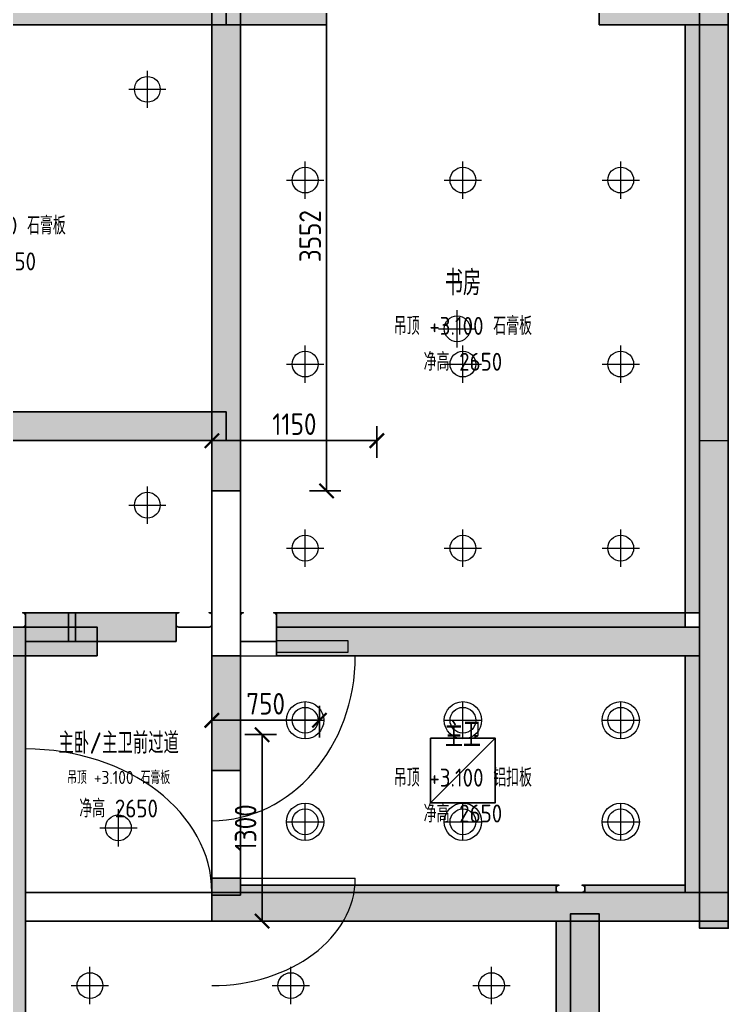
# Model space of a CAD drawing. Header units: millimetres. Extents: x 487 to 26400, y -9950 to 14953.
# Drawn here: x 11560 to 16500, y 3863 to 10735 of the extents above; entities that cross this region are included whole.
import ezdxf
from ezdxf.enums import TextEntityAlignment as Align

# ---------------------------------------------------------------- set-up
doc = ezdxf.new("R2010")
doc.units = ezdxf.units.MM
for name, color, linetype, lineweight in [('A-CEIL-ACCESS', 5, 'Continuous', 25), ('A-CEIL-ZONE', 7, 'Continuous', 25), ('A-DESIGN', 8, 'Continuous', 25), ('A-DIMS', 3, 'Continuous', 13), ('A-DOOR', 8, 'Continuous', 18), ('A-FLOR-LEVL', 7, 'Continuous', 18), ('A-LITE-BASE', 2, 'Continuous', 18), ('A-LITE-TASK', 30, 'Continuous', 18), ('A-REVIEW', 8, 'Continuous', 25), ('A-WALL', 8, 'Continuous', 25), ('A-WALL-FILL', 253, 'Continuous', 25), ('A-WINDOW', 8, 'Continuous', 18)]:
    doc.layers.add(name, color=color, linetype=linetype, lineweight=lineweight)
doc.styles.get("Standard").update_dxf_attribs({"font": 'gbenor.shx', "bigfont": 'gbcbig.shx'})
doc.dimstyles.new('CD50', dxfattribs={"dimtxt": 150, "dimasz": 100, "dimexe": 100, "dimexo": 80, "dimgap": 40, "dimtad": 1, "dimdec": 0, "dimtxsty": 'Standard', "dimblk": 'ARCHTICK', "dimcen": 2.5, "dimclrd": 3, "dimclre": 3, "dimclrt": 3, "dimazin": 3, "dimtfac": 1, "dimtmove": 0, "dimatfit": 3})

# ---------------------------------------------------------------- blocks, each defined once
blk = doc.blocks.new('SYM-DOOR-LEAF')
at = {"layer": 'A-DOOR'}
blk.add_line((0, 0), (0, 1000), dxfattribs=at)
blk.add_arc((0, 0), 1000, 0, 90, dxfattribs=at)
blk.add_attdef('SRC_ID', (0, -200), '', height=150)
blk = doc.blocks.new('_ARCHTICK')
at = {"color": 0, "linetype": 'BYBLOCK', "const_width": 0.15}
blk.add_lwpolyline([(-0.5, -0.5), (0.5, 0.5)], dxfattribs=at)

msp = doc.modelspace()

# ---------------------------------------------------------------- hatches: boundary and pattern name
at = {"layer": 'A-WALL-FILL'}
h = msp.add_hatch(color=256, dxfattribs=at)
h.dxf.hatch_style = 1
h.paths.add_polyline_path([(6900, 13400), (7000, 13400), (7000, 13200.2), (7269.5, 13200.2), (7799.9, 13200.2), (7799.9, 13118.1), (7799.9, 13002), (7800, 13002), (7800, 13400.2), (7799.9, 13400.2), (7799.9, 13820.2), (7879.9, 13820.2), (7879.9, 13900.2), (13019.9, 13900.2), (13019.9, 13820.2), (13099.9, 13820.2), (13099.9, 13600), (13100, 13600), (13100, 11801), (13100, 11800.2), (13264.2, 11800.2), (13499.9, 11800.2), (13499.9, 11700.2), (13541, 11700.2), (13599.9, 11700.2), (13599.9, 11346.6), (13599.9, 11183.3), (13599.9, 11105), (13599.3, 11105), (13595, 11105), (13595, 11104.4), (13595, 11100.2), (13595, 10977.1), (13595, 10900.2), (13347.4, 10900.2), (13100, 10900.2), (13100, 10900), (13700, 10900), (13700, 10700), (13100, 10700), (13100, 7451), (13100, 7450), (12900, 7450), (12900, 7451), (12900, 7800), (10901, 7800), (9949, 7800), (9900, 7800), (9900, 7700), (9700, 7700), (9700, 8000.2), (9700, 8250), (9699.9, 8250), (9699.9, 9243.1), (9699.9, 10700), (8000.1, 10700), (8000.1, 8000.1), (8000, 8000), (8799, 8000), (8800, 8000), (8800, 7800), (8799, 7800), (7900, 7800), (7800, 7800), (7800, 7999.9), (7790, 7999.9), (7749.9, 7999.9), (7749.9, 10898), (7749.9, 11100.1), (7749.9, 11700), (7800, 11700), (7900, 11700), (8000.1, 11700), (8000.1, 11100.2), (8601.4, 11100.2), (9699.9, 11100.2), (9699.9, 11029.4), (9699.9, 10900.2), (9785.6, 10900.2), (9899.9, 10900.2), (9899.9, 10900), (9900, 10900), (12900, 10900), (12900, 10999), (12900, 11100.2), (12899.9, 11100.2), (12899.9, 13400.2), (8199.9, 13400.2), (8199.9, 13235.9), (8199.9, 13000.2), (8035.6, 13000.2), (7999.8, 13000.2), (8000.1, 12999.9), (8000.1, 12649.9), (7900, 12649.9), (7900, 12551), (7900, 12550), (7800, 12550), (7800, 12551), (7800, 12649.9), (7790, 12649.9), (7749.9, 12649.9), (7749.9, 12999.9), (7790, 12999.9), (7790, 13000.2), (7430.3, 13000.2), (7000, 13000.2), (7000, 12950), (6900, 12950), (6900, 13000.2), (6899.9, 13000.2), (6899.9, 13082.3), (6899.9, 13200.2), (6900, 13200.2)])
h.paths.add_polyline_path([(9699.9, 10900.2), (9098.4, 10900.2), (8000.1, 10900.2), (8000.1, 10900), (9699.9, 10900)])
h.paths.add_polyline_path([(9900, 8000), (9949, 8000), (10901, 8000), (12900, 8000), (12900, 10700), (9900, 10700)])
h = msp.add_hatch(color=256, dxfattribs=at)
h.dxf.hatch_style = 1
h.paths.add_polyline_path([(15400, 0), (15400, 200.2), (15299.9, 200.2), (15299.9, 1721.7), (15299.9, 4450), (12901, 4450), (12900, 4450), (12900, 4630), (12900, 4650), (12900, 4749), (12900, 4750), (13100, 4750), (13100, 4749), (13100, 4700.2), (14042.8, 4700.2), (15299.9, 4700.2), (15299.9, 4650), (15499.9, 4650), (15499.9, 4700.2), (15747.6, 4700.2), (16199.9, 4700.2), (16199.9, 5172.5), (16199.9, 6300), (13350, 6300), (13350, 6500), (13350, 6600.2), (14428.5, 6600.2), (16199.9, 6600.2), (16199.9, 8121.7), (16199.9, 10700), (15600, 10700), (15600, 10900), (16300, 10900), (16500, 10900), (16500, 10801), (16500, 10700), (16500, 7799), (16500, 6401), (16500, 4650), (16500, 4499), (16500, 4450), (16500, 4400), (16300, 4400), (16300, 4450), (15600, 4450), (15600, 2301), (15600, 499), (15600, 0)])
h.paths.add_polyline_path([(16199.9, 6600.2), (16199.9, 6514.5), (16199.9, 6500), (16300, 6500), (16300, 6600.2)])
h = msp.add_hatch(color=256, dxfattribs=at)
h.dxf.hatch_style = 1
h.paths.add_polyline_path([(5499.9, 450), (2801, 450), (1500, 450), (1399, 450), (1300, 450), (1300, 650), (1300, 700.2), (1299.9, 700.2), (1299.9, 704.8), (1299.9, 705), (1299.9, 2300.2), (1300, 2300.2), (1300, 2400), (1300, 2560), (2700, 2560), (2700, 5399), (2700, 5400), (2900, 5400), (2900, 5399), (2900, 2810), (2900, 2560), (2900, 2400), (2900, 2300), (2700, 2300), (2700, 2400), (2699.9, 2400), (2699.9, 2300.2), (2124.9, 2300.2), (1500, 2300.2), (1500, 2200), (2050, 2200), (2050, 1650), (1500, 1650), (1500, 1300), (2050, 1300), (2050, 750), (1500, 750), (1500, 700.1), (1500.1, 700.1), (1772.8, 700.1), (2100.1, 700.1), (2100.1, 650), (2801, 650), (5099.9, 650), (5099.9, 700.1), (5281.8, 700.1), (5500.1, 700.1), (5500.1, 650), (5700, 650), (5700, 700.2), (5572.4, 700.2), (5572.4, 1130.3), (5572.4, 1400), (5700, 1400), (5900, 1400), (5900, 1399), (5900, 200.2), (6680.3, 200.2), (7449.9, 200.2), (7449.9, 293.9), (7449.9, 500.2), (7593.6, 500.2), (7799.9, 500.2), (7799.9, 1721.7), (7799.9, 4450), (7250, 4450), (7250, 3870), (7150, 3870), (7150, 4450), (5900, 4450), (5900, 3800), (5700, 3800), (5700, 4450), (5700, 4499.9), (5699.9, 4499.9), (5650, 4499.9), (5649.9, 4499.9), (5649.9, 4529.9), (5649.9, 4715.1), (5650, 4715.1), (5650, 5950), (5750, 5950), (5750, 4715.1), (5900.1, 4715.1), (5900.1, 4700.1), (5900.1, 4700), (7150, 4700), (7150, 7800), (7400, 7800), (7400, 4700), (7800, 4700), (7800, 5000), (7900, 5000), (7900, 4700), (8236, 4700), (8236, 4624.4), (8249.2, 4597.7), (8250, 4596.1), (8250, 4519.2), (8236, 4518.6), (8236, 4450), (8000, 4450), (8000, 200.2), (8212.2, 200.2), (8599.9, 200.2), (8599.9, 71), (8599.9, 25.8), (8599.9, 5), (8508.4, 5), (8495, 5), (8495, 4.4), (8495, 0.2), (8442.3, 0.2), (8387.6, 0.2), (8000, 0.2), (8000, 0), (8599, 0), (10801, 0), (11400, 0), (11400, 4450), (9001, 4450), (9000, 4450), (9000, 4500), (9000, 4650), (9000, 4900), (8950, 4900), (8950, 6300), (9049.9, 6300), (9049.9, 6450.2), (9050, 6450.2), (9050, 6500), (9059, 6500), (9059, 6507.2), (9123.3, 6507.2), (9199.9, 6507.2), (9199.9, 6514.5), (9199.9, 6600.2), (10142.8, 6600.2), (11399.9, 6600.2), (11399.9, 6535.9), (11399.9, 6500), (11400, 6500), (11599.9, 6500), (11599.9, 6600.2), (11749.9, 6600.2), (11949.9, 6600.2), (11949.9, 6600.1), (12650, 6600.1), (12650, 6399.9), (12100, 6399.9), (12100, 6300), (11600, 6300), (11600, 4900), (11600, 4200), (11600, 200.2), (11812.2, 200.2), (12199.9, 200.2), (12199.9, 71), (12199.9, 25.8), (12199.9, 5), (12108.4, 5), (12095, 5), (12095, 4.4), (12095, 0.2), (12042.3, 0.2), (11987.6, 0.2), (11600, 0.2), (11600, 0), (12199, 0), (14701, 0), (15400, 0), (15400, -200), (14899.9, -200), (14899.9, -212.1), (14899.9, -599.8), (14864.5, -599.8), (14799.9, -599.8), (14799.9, -247), (14799.9, -205), (14800.6, -205), (14805, -205), (14805, -200), (14701, -200), (12199, -200), (12095, -200), (12095, -205), (12095.6, -205), (12099.9, -205), (12099.9, -440.5), (12099.9, -599.8), (12064.5, -599.8), (11999.9, -599.8), (11999.9, -387.5), (11999.9, -200), (11600, -200), (11400, -200), (10999.9, -200), (10999.9, -212.1), (10999.9, -599.8), (10964.5, -599.8), (10899.9, -599.8), (10899.9, -247), (10899.9, -205), (10900.6, -205), (10905, -205), (10905, -200), (10801, -200), (8599, -200), (8495, -200), (8495, -205), (8495.6, -205), (8499.9, -205), (8499.9, -440.5), (8499.9, -599.8), (8464.5, -599.8), (8399.9, -599.8), (8399.9, -387.5), (8399.9, -200), (7201, -200), (6050, -200), (5380, -200), (5380, 0), (5700, 0), (5700, 0.2), (5499.9, 0.2)])
h.paths.add_polyline_path([(9209, 4810.2), (9209, 4793), (9209, 4750.2), (9209, 4693), (9209, 4650), (9988.1, 4650), (9988.1, 4693), (10326.6, 4693), (10777.9, 4693), (10777.9, 4735.9), (10777.9, 4793), (10439.4, 4793), (9988.1, 4793), (9988.1, 4805.9), (9988.1, 4823.1), (10326.6, 4823.1), (10777.9, 4823.1), (10791.6, 4823.1), (10809.9, 4823.1), (11062.8, 4823.1), (11300, 4823.1), (11300, 6300), (11241, 6300), (10499, 6300), (9209, 6300), (9209, 5785.4), (9209, 4823.1)])
h.paths.add_polyline_path([(9059, 4650), (9059, 5230.2), (9050, 5230.2), (9050, 4650)])
h.paths.add_polyline_path([(7800, 200.2), (7799.9, 200.2), (7799.9, 150.2), (7799.9, 118.1), (7799.9, 0.2), (7312, 0.2), (7105, 0.2), (7105, 1.9), (7105, 5), (6457.6, 5), (6095, 5), (6095, 3.3), (6095, 0.2), (5993.4, 0.2), (5900, 0.2), (5900, 0), (6050, 0), (7201, 0), (7800, 0)])
h = msp.add_hatch(color=256, dxfattribs=at)
h.dxf.hatch_style = 1
h.paths.add_polyline_path([(13100, 6299), (13100, 5501), (13100, 5500), (12900, 5500), (12900, 5501), (12900, 6299), (12900, 6300), (13100, 6300)])

# ---------------------------------------------------------------- linework, layer by layer
at = {"layer": 'A-CEIL-ACCESS'}
msp.add_line((14425, 5275), (14875, 5725), dxfattribs=at)
msp.add_lwpolyline([(14425, 5275), (14875, 5275), (14875, 5725), (14425, 5725)], close=True, dxfattribs=at)
at = {"layer": 'A-CEIL-ZONE'}
for points in [[(15600, 10900), (15600, 10700), (15600, 10700), (15600, 10700), (16198.9, 10700), (16199, 10700), (16199.1, 10700), (16199.2, 10700), (16199.3, 10699.9), (16199.4, 10699.9), (16199.5, 10699.8), (16199.5, 10699.8), (16199.6, 10699.7), (16199.7, 10699.6), (16199.7, 10699.6), (16199.8, 10699.5), (16199.8, 10699.4), (16199.9, 10699.3), (16199.9, 10699.2), (16199.9, 10699.1), (16199.9, 10699), (16199.9, 6601.2), (16199.9, 6601.1), (16199.9, 6601), (16199.9, 6600.9), (16199.8, 6600.8), (16199.8, 6600.7), (16199.7, 6600.6), (16199.7, 6600.6), (16199.6, 6600.5), (16199.5, 6600.4), (16199.5, 6600.4), (16199.4, 6600.3), (16199.3, 6600.3), (16199.2, 6600.2), (16199.1, 6600.2), (16199, 6600.2), (16198.9, 6600.2), (13350, 6600.2), (13350, 6600.2), (13350, 6600.2), (13350, 6600), (13330, 6600), (13332, 6599.9), (13333.9, 6599.6), (13335.8, 6599.1), (13337.7, 6598.5), (13339.4, 6597.6), (13341.1, 6596.6), (13342.7, 6595.5), (13344.1, 6594.1), (13345.5, 6592.7), (13346.6, 6591.1), (13347.6, 6589.4), (13348.5, 6587.7), (13349.1, 6585.8), (13349.6, 6583.9), (13349.9, 6582), (13350, 6580), (13350, 6520), (13350, 6400), (13100, 6400), (13100, 6520), (13100, 6580), (13100.1, 6582), (13100.4, 6583.9), (13100.9, 6585.8), (13101.5, 6587.7), (13102.4, 6589.4), (13103.4, 6591.1), (13104.5, 6592.7), (13105.9, 6594.1), (13107.3, 6595.5), (13108.9, 6596.6), (13110.6, 6597.6), (13112.3, 6598.5), (13114.2, 6599.1), (13116.1, 6599.6), (13118, 6599.9), (13120, 6600), (13100, 6600), (13100, 10699), (13100, 10699.1), (13100, 10699.2), (13100, 10699.3), (13100.1, 10699.4), (13100.1, 10699.5), (13100.2, 10699.6), (13100.2, 10699.6), (13100.3, 10699.7), (13100.4, 10699.8), (13100.4, 10699.8), (13100.5, 10699.9), (13100.6, 10699.9), (13100.7, 10700), (13100.8, 10700), (13100.9, 10700), (13101, 10700), (13700, 10700), (13700, 10700), (13700, 10700), (13700, 10900)], [(9901, 10700), (12899, 10700), (12899.1, 10700), (12899.2, 10700), (12899.3, 10700), (12899.4, 10699.9), (12899.5, 10699.9), (12899.6, 10699.8), (12899.6, 10699.8), (12899.7, 10699.7), (12899.8, 10699.6), (12899.8, 10699.6), (12899.9, 10699.5), (12899.9, 10699.4), (12900, 10699.3), (12900, 10699.2), (12900, 10699.1), (12900, 10699), (12900, 8001), (12900, 8000.9), (12900, 8000.8), (12900, 8000.7), (12899.9, 8000.6), (12899.9, 8000.5), (12899.8, 8000.4), (12899.8, 8000.4), (12899.7, 8000.3), (12899.6, 8000.2), (12899.6, 8000.2), (12899.5, 8000.1), (12899.4, 8000.1), (12899.3, 8000), (12899.2, 8000), (12899.1, 8000), (12899, 8000), (9901, 8000)], [(9901, 7800), (12899, 7800), (12899.1, 7800), (12899.2, 7800), (12899.3, 7800), (12899.4, 7799.9), (12899.5, 7799.9), (12899.6, 7799.8), (12899.6, 7799.8), (12899.7, 7799.7), (12899.8, 7799.6), (12899.8, 7799.6), (12899.9, 7799.5), (12899.9, 7799.4), (12900, 7799.3), (12900, 7799.2), (12900, 7799.1), (12900, 7799), (12900, 6600), (12880, 6600), (12882, 6599.9), (12883.9, 6599.6), (12885.8, 6599.1), (12887.7, 6598.5), (12889.4, 6597.6), (12891.1, 6596.6), (12892.7, 6595.5), (12894.1, 6594.1), (12895.5, 6592.7), (12896.6, 6591.1), (12897.6, 6589.4), (12898.5, 6587.7), (12899.1, 6585.8), (12899.6, 6583.9), (12899.9, 6582), (12900, 6580), (12900, 6520), (12899.9, 6518), (12899.6, 6516.1), (12899.1, 6514.2), (12898.5, 6512.3), (12897.6, 6510.6), (12896.6, 6508.9), (12895.5, 6507.3), (12894.1, 6505.9), (12892.7, 6504.5), (12891.1, 6503.4), (12889.4, 6502.4), (12887.7, 6501.5), (12885.8, 6500.9), (12883.9, 6500.4), (12882, 6500.1), (12880, 6500), (12670, 6500), (12668, 6500.1), (12666.1, 6500.4), (12664.2, 6500.9), (12662.3, 6501.5), (12660.6, 6502.4), (12658.9, 6503.4), (12657.3, 6504.5), (12655.9, 6505.9), (12654.5, 6507.3), (12653.4, 6508.9), (12652.4, 6510.6), (12651.5, 6512.3), (12650.9, 6514.2), (12650.4, 6516.1), (12650.1, 6518), (12650, 6520), (12650, 6580), (12650.1, 6582), (12650.4, 6583.9), (12650.9, 6585.8), (12651.5, 6587.7), (12652.4, 6589.4), (12653.4, 6591.1), (12654.5, 6592.7), (12655.9, 6594.1), (12657.3, 6595.5), (12658.9, 6596.6), (12660.6, 6597.6), (12662.3, 6598.5), (12664.2, 6599.1), (12666.1, 6599.6), (12668, 6599.9), (12670, 6600), (12650, 6600), (12650, 6600.1), (12650, 6600.1), (12650, 6600.1), (11950.3, 6600.1), (11950.2, 6600.1), (11950.1, 6600.1), (11950, 6600.2), (11949.9, 6600.2), (11949.9, 6600.2), (11949.9, 6600.2), (11599.9, 6600.2), (11599.9, 6600.2), (11599.9, 6600.2), (11599.9, 6600), (11579.9, 6600), (11581.9, 6599.9), (11583.8, 6599.6), (11585.7, 6599.1), (11587.6, 6598.5), (11589.3, 6597.6), (11591, 6596.6), (11592.6, 6595.5), (11594, 6594.1), (11595.4, 6592.7), (11596.5, 6591.1), (11597.5, 6589.4), (11598.4, 6587.7), (11599, 6585.8), (11599.5, 6583.9), (11599.8, 6582), (11599.9, 6580), (11599.9, 6520), (11599.8, 6518.1), (11599.5, 6516.1), (11599, 6514.2), (11598.4, 6512.4), (11597.5, 6510.6), (11596.5, 6508.9), (11595.4, 6507.4), (11594, 6505.9), (11592.6, 6504.6), (11591, 6503.4), (11589.3, 6502.4), (11587.6, 6501.6), (11585.7, 6500.9), (11583.8, 6500.4), (11581.9, 6500.1), (11579.9, 6500), (11419.9, 6500)], [(11600, 201.2), (11600, 4449), (11600, 4449.1), (11600, 4449.2), (11600, 4449.3), (11600.1, 4449.4), (11600.1, 4449.5), (11600.2, 4449.6), (11600.2, 4449.6), (11600.3, 4449.7), (11600.4, 4449.8), (11600.4, 4449.8), (11600.5, 4449.9), (11600.6, 4449.9), (11600.7, 4450), (11600.8, 4450), (11600.9, 4450), (11601, 4450), (15298.9, 4450), (15299, 4450), (15299.1, 4450), (15299.2, 4450), (15299.3, 4449.9), (15299.4, 4449.9), (15299.5, 4449.8), (15299.5, 4449.8), (15299.6, 4449.7), (15299.7, 4449.6), (15299.7, 4449.6), (15299.8, 4449.5), (15299.8, 4449.4), (15299.9, 4449.3), (15299.9, 4449.2), (15299.9, 4449.1), (15299.9, 4449), (15299.9, 201.2)]]:
    msp.add_lwpolyline(points, dxfattribs=at)
for points in [[(12900, 4650.9), (12900, 4650.8), (12900, 4650.7), (12899.9, 4650.6), (12899.9, 4650.5), (12899.8, 4650.4), (12899.8, 4650.4), (12899.7, 4650.3), (12899.6, 4650.2), (12899.6, 4650.2), (12899.5, 4650.1), (12899.4, 4650.1), (12899.3, 4650), (12899.2, 4650), (12899.1, 4650), (12899, 4650), (11601, 4650), (11600.9, 4650), (11600.8, 4650), (11600.7, 4650), (11600.6, 4650.1), (11600.5, 4650.1), (11600.4, 4650.2), (11600.4, 4650.2), (11600.3, 4650.3), (11600.2, 4650.4), (11600.2, 4650.4), (11600.1, 4650.5), (11600.1, 4650.6), (11600, 4650.7), (11600, 4650.8), (11600, 4650.9), (11600, 4651), (11600, 6299), (11600, 6299.1), (11600, 6299.2), (11600, 6299.3), (11600.1, 6299.4), (11600.1, 6299.5), (11600.2, 6299.6), (11600.2, 6299.6), (11600.3, 6299.7), (11600.4, 6299.8), (11600.4, 6299.8), (11600.5, 6299.9), (11600.6, 6299.9), (11600.7, 6300), (11600.8, 6300), (11600.9, 6300), (11601, 6300), (12100, 6300), (12100, 6300), (12100, 6300), (12100, 6398.9), (12100, 6399), (12100, 6399.1), (12100, 6399.2), (12100.1, 6399.3), (12100.1, 6399.4), (12100.2, 6399.5), (12100.2, 6399.5), (12100.3, 6399.6), (12100.4, 6399.7), (12100.4, 6399.7), (12100.5, 6399.8), (12100.6, 6399.8), (12100.7, 6399.9), (12100.8, 6399.9), (12100.9, 6399.9), (12101, 6399.9), (12650, 6399.9), (12650, 6399.9), (12650, 6399.9), (12650, 6520), (12650.1, 6518), (12650.4, 6516.1), (12650.9, 6514.2), (12651.5, 6512.3), (12652.4, 6510.6), (12653.4, 6508.9), (12654.5, 6507.3), (12655.9, 6505.9), (12657.3, 6504.5), (12658.9, 6503.4), (12660.6, 6502.4), (12662.3, 6501.5), (12664.2, 6500.9), (12666.1, 6500.4), (12668, 6500.1), (12670, 6500), (12880, 6500), (12882, 6500.1), (12883.9, 6500.4), (12885.8, 6500.9), (12887.7, 6501.5), (12889.4, 6502.4), (12891.1, 6503.4), (12892.7, 6504.5), (12894.1, 6505.9), (12895.5, 6507.3), (12896.6, 6508.9), (12897.6, 6510.6), (12898.5, 6512.3), (12899.1, 6514.2), (12899.6, 6516.1), (12899.9, 6518), (12900, 6520), (12900, 4651)], [(15316, 4650.4), (15314.1, 4650.9), (15312.2, 4651.5), (15310.5, 4652.4), (15308.8, 4653.4), (15307.2, 4654.5), (15305.8, 4655.9), (15304.4, 4657.3), (15303.3, 4658.9), (15302.3, 4660.6), (15301.4, 4662.3), (15300.8, 4664.2), (15300.3, 4666.1), (15300, 4668), (15299.9, 4670), (15299.9, 4680), (15300, 4682), (15300.3, 4683.9), (15300.8, 4685.8), (15301.4, 4687.7), (15302.3, 4689.4), (15303.3, 4691.1), (15304.4, 4692.7), (15305.8, 4694.1), (15307.2, 4695.5), (15308.8, 4696.6), (15310.5, 4697.6), (15312.2, 4698.5), (15314.1, 4699.1), (15316, 4699.6), (15317.9, 4699.9), (15319.9, 4700), (15299.9, 4700), (15299.9, 4700.2), (15299.9, 4700.2), (15299.9, 4700.2), (13101, 4700.2), (13100.9, 4700.2), (13100.8, 4700.2), (13100.7, 4700.2), (13100.6, 4700.3), (13100.5, 4700.3), (13100.4, 4700.4), (13100.4, 4700.4), (13100.3, 4700.5), (13100.2, 4700.6), (13100.2, 4700.6), (13100.1, 4700.7), (13100.1, 4700.8), (13100, 4700.9), (13100, 4701), (13100, 4701.1), (13100, 4701.2), (13100, 6400), (13350, 6400), (13350, 6300), (13350, 6300), (13350, 6300), (16198.9, 6300), (16199, 6300), (16199.1, 6300), (16199.2, 6300), (16199.3, 6299.9), (16199.4, 6299.9), (16199.5, 6299.8), (16199.5, 6299.8), (16199.6, 6299.7), (16199.7, 6299.6), (16199.7, 6299.6), (16199.8, 6299.5), (16199.8, 6299.4), (16199.9, 6299.3), (16199.9, 6299.2), (16199.9, 6299.1), (16199.9, 6299), (16199.9, 4701.2), (16199.9, 4701.1), (16199.9, 4701), (16199.9, 4700.9), (16199.8, 4700.8), (16199.8, 4700.7), (16199.7, 4700.6), (16199.7, 4700.6), (16199.6, 4700.5), (16199.5, 4700.4), (16199.5, 4700.4), (16199.4, 4700.3), (16199.3, 4700.3), (16199.2, 4700.2), (16199.1, 4700.2), (16199, 4700.2), (16198.9, 4700.2), (15499.9, 4700.2), (15499.9, 4700.2), (15499.9, 4700.2), (15499.9, 4700), (15479.9, 4700), (15481.9, 4699.9), (15483.8, 4699.6), (15485.7, 4699.1), (15487.6, 4698.5), (15489.3, 4697.6), (15491, 4696.6), (15492.6, 4695.5), (15494, 4694.1), (15495.4, 4692.7), (15496.5, 4691.1), (15497.5, 4689.4), (15498.4, 4687.7), (15499, 4685.8), (15499.5, 4683.9), (15499.8, 4682), (15499.9, 4680), (15499.9, 4670), (15499.8, 4668.1), (15499.5, 4666.1), (15499, 4664.2), (15498.4, 4662.4), (15497.5, 4660.6), (15496.5, 4658.9), (15495.4, 4657.4), (15494, 4655.9), (15492.6, 4654.6), (15491, 4653.4), (15489.3, 4652.4), (15487.6, 4651.6), (15485.7, 4650.9), (15483.8, 4650.4), (15481.9, 4650.1), (15479.9, 4650), (15319.9, 4650), (15317.9, 4650.1)]]:
    msp.add_lwpolyline(points, close=True, dxfattribs=at)
at = {"layer": 'A-DESIGN'}
for points in [[(16199.9, 8121.7), (16199.9, 10700), (16300, 10700), (16300, 7799), (16300, 6600.2), (16199.9, 6600.2), (16199.9, 8121.7)], [(11599.9, 6400.2), (11599.9, 6485.9), (11599.9, 6600.2), (11749.9, 6600.2), (11949.9, 6600.2), (11949.9, 6514.5), (11949.9, 6400.2), (11799.9, 6400.2)], [(11900, 6399.9), (11900, 6600.1), (12650, 6600.1), (12650, 6399.9)], [(16199.9, 6600.2), (16199.9, 6514.5), (16199.9, 6500), (13350, 6500), (13350, 6600.2), (14428.5, 6600.2), (16199.9, 6600.2)], [(16199.9, 5172.5), (16199.9, 6300), (16300, 6300), (16300, 4650), (16199.9, 4650), (16199.9, 5172.5)], [(14042.8, 4700.2), (15299.9, 4700.2), (15299.9, 4650), (13100, 4650), (13100, 4700.2), (14042.8, 4700.2)], [(15499.9, 4700.2), (15747.6, 4700.2), (16199.9, 4700.2), (16199.9, 4650), (15499.9, 4650), (15499.9, 4700.2)]]:
    msp.add_lwpolyline(points, close=True, dxfattribs=at)
at = {"layer": 'A-DOOR'}
for points in [[(12900, 6300), (13100, 6300), (13100, 7450), (12900, 7450)], [(12900, 4750), (13100, 4750), (13100, 5500), (12900, 5500)], [(11600, 4450), (12900, 4450), (12900, 4650), (11600, 4650)]]:
    msp.add_lwpolyline(points, close=True, dxfattribs=at)
at = {"layer": 'A-LITE-BASE'}
for p, q in [((12450, 10120), (12450, 10380)), ((12320, 10250), (12580, 10250)), ((13550, 9487), (13550, 9747)), ((14650, 9487), (14650, 9747)), ((15750, 9487), (15750, 9747)), ((13420, 9617), (13680, 9617)), ((14520, 9617), (14780, 9617)), ((15620, 9617), (15880, 9617)), ((14610, 8450), (14610, 8710)), ((14480, 8580), (14740, 8580)), ((13550, 8204), (13550, 8464)), ((14650, 8204), (14650, 8464)), ((15750, 8204), (15750, 8464)), ((13420, 8334), (13680, 8334)), ((14520, 8334), (14780, 8334)), ((15620, 8334), (15880, 8334)), ((12450, 7220), (12450, 7480)), ((12320, 7350), (12580, 7350)), ((13550, 6920), (13550, 7180)), ((14650, 6920), (14650, 7180)), ((15750, 6920), (15750, 7180)), ((13420, 7050), (13680, 7050)), ((14520, 7050), (14780, 7050)), ((15620, 7050), (15880, 7050)), ((13550, 5720), (13550, 5980)), ((14650, 5720), (14650, 5980)), ((15750, 5720), (15750, 5980)), ((13420, 5850), (13680, 5850)), ((14520, 5850), (14780, 5850)), ((15620, 5850), (15880, 5850)), ((12248, 4970), (12248, 5230)), ((13550, 5012), (13550, 5272)), ((14650, 5012), (14650, 5272)), ((15750, 5012), (15750, 5272)), ((12118, 5100), (12378, 5100)), ((13420, 5142), (13680, 5142)), ((14520, 5142), (14780, 5142)), ((15620, 5142), (15880, 5142)), ((12050, 3870), (12050, 4130)), ((13450, 3870), (13450, 4130)), ((14850, 3870), (14850, 4130)), ((11920, 4000), (12180, 4000)), ((13320, 4000), (13580, 4000)), ((14720, 4000), (14980, 4000))]:
    msp.add_line(p, q, dxfattribs=at)
for centre, radius in [((12450, 10250), 90), ((13550, 9617), 90), ((14650, 9617), 90), ((15750, 9617), 90), ((14610, 8580), 90), ((13550, 8334), 90), ((14650, 8334), 90), ((15750, 8334), 90), ((12450, 7350), 90), ((13550, 7050), 90), ((14650, 7050), 90), ((15750, 7050), 90), ((13550, 5850), 130), ((14650, 5850), 130), ((15750, 5850), 130), ((13550, 5850), 90), ((14650, 5850), 90), ((15750, 5850), 90), ((13550, 5142), 130), ((13550, 5142), 90), ((14650, 5142), 130), ((14650, 5142), 90), ((15750, 5142), 130), ((15750, 5142), 90), ((12248, 5100), 90), ((12050, 4000), 90), ((13450, 4000), 90), ((14850, 4000), 90)]:
    msp.add_circle(centre, radius, dxfattribs=at)
at = {"layer": 'A-LITE-TASK'}
msp.add_lwpolyline([(13349, 6324), (13849, 6324), (13849, 6404), (13349, 6404)], close=True, dxfattribs=at)
at = {"layer": 'A-REVIEW'}
for points in [[(12100, 6300), (11400, 6300), (11400, 6500), (12100, 6500)], [(15299.9, 1721.7), (15299.9, 4450), (15400, 4450), (15400, 2301), (15400, 499), (15400, 200.2), (15299.9, 200.2), (15299.9, 1721.7)]]:
    msp.add_lwpolyline(points, close=True, dxfattribs=at)
at = {"layer": 'A-WALL'}
for points in [[(12900, 13600), (13100, 13600), (13100, 11801), (13100, 10999), (13100, 7451), (13100, 7450), (12900, 7450), (12900, 7451), (12900, 10999), (12900, 11801)], [(13000, 10700), (7900, 10700), (7900, 10900), (13000, 10900)], [(13700, 10700), (13000, 10700), (13000, 10900), (13700, 10900)], [(16500, 10700), (15600, 10700), (15600, 10900), (16500, 10900)], [(16300, 10801), (16300, 10900), (16500, 10900), (16500, 10801), (16500, 7799), (16500, 6401), (16500, 4499), (16500, 4400), (16300, 4400), (16300, 4499), (16300, 6401), (16300, 7799)], [(9949, 7800), (9800, 7800), (9800, 8000), (9949, 8000), (10901, 8000), (13000, 8000), (13000, 7800), (10901, 7800)], [(11400, -200), (11400, 6500), (11600, 6500), (11600, 4900), (11600, 4200), (11600, -200)], [(13350, 6300), (13350, 6500), (16300, 6500), (16300, 6300)], [(13100, 5501), (13100, 5500), (12900, 5500), (12900, 5501), (12900, 6299), (12900, 6300), (13100, 6300), (13100, 6299)], [(13100, 4630), (12900, 4630), (12900, 4749), (12900, 4750), (13100, 4750), (13100, 4749)], [(12901, 4650), (16500, 4650), (16500, 4450), (12901, 4450), (12900, 4450), (12900, 4650)], [(15400, 2301), (15400, 4500), (15600, 4500), (15600, 2301), (15600, 499), (15600, 0), (15400, 0), (15400, 499)]]:
    msp.add_lwpolyline(points, close=True, dxfattribs=at)
at = {"layer": 'A-WINDOW'}
msp.add_lwpolyline([(16300, 7800), (16500, 7800), (16500, 10800), (16300, 10800)], close=True, dxfattribs=at)

# ---------------------------------------------------------------- block references
at = {"layer": 'A-DOOR', "rotation": -90}
for p, xscale in [((12900, 6300), 1.15), ((12900, 4750), 0.75)]:
    msp.add_blockref('SYM-DOOR-LEAF', p, dxfattribs=dict(at, xscale=xscale))
at = {"layer": 'A-DOOR', "xscale": 1.3}
msp.add_blockref('SYM-DOOR-LEAF', (11600, 4650), dxfattribs=at)

# ---------------------------------------------------------------- texts
at = {"layer": 'A-FLOR-LEVL'}
for s, height, p in [('吊顶 +3.100 石膏板', 125, (11400, 9300)), ('净高 2650', 125, (11400, 9050)), ('书房', 175, (14650, 8900.1)), ('吊顶 +3.100 石膏板', 125, (14650, 8600.1)), ('净高 2650', 125, (14650, 8350.1)), ('主卫', 175, (14650, 5750.1)), ('主卧/主卫前过道', 148.5, (12250, 5691.4)), ('吊顶 +3.100 石膏板', 91.385, (12250, 5451.5)), ('吊顶 +3.100 铝扣板', 125, (14650, 5450.1)), ('净高 2650', 125, (12250, 5235.1)), ('净高 2650', 125, (14650, 5200.1))]:
    msp.add_text(s, height=height, dxfattribs=at).set_placement(p, align=Align.MIDDLE_CENTER)

# ---------------------------------------------------------------- dimensions: what is measured, and where the dimension line sits
at = {"layer": 'A-DIMS'}
for base, p1, p2 in [((13700, 7450), (13500, 7450), (13500, 11001.8)), ((13250, 4450), (13050, 4450), (13050, 5750))]:
    msp.add_linear_dim(base=base, p1=p1, p2=p2, angle=90, dimstyle='CD50', dxfattribs=at).render()
for base, p1, p2 in [((12900, 7800), (12900, 7600), (14050, 7600)), ((12900, 5850), (12900, 5650), (13650, 5650))]:
    msp.add_linear_dim(base=base, p1=p1, p2=p2, dimstyle='CD50', dxfattribs=at).render()

doc.saveas('drawing.dxf')
